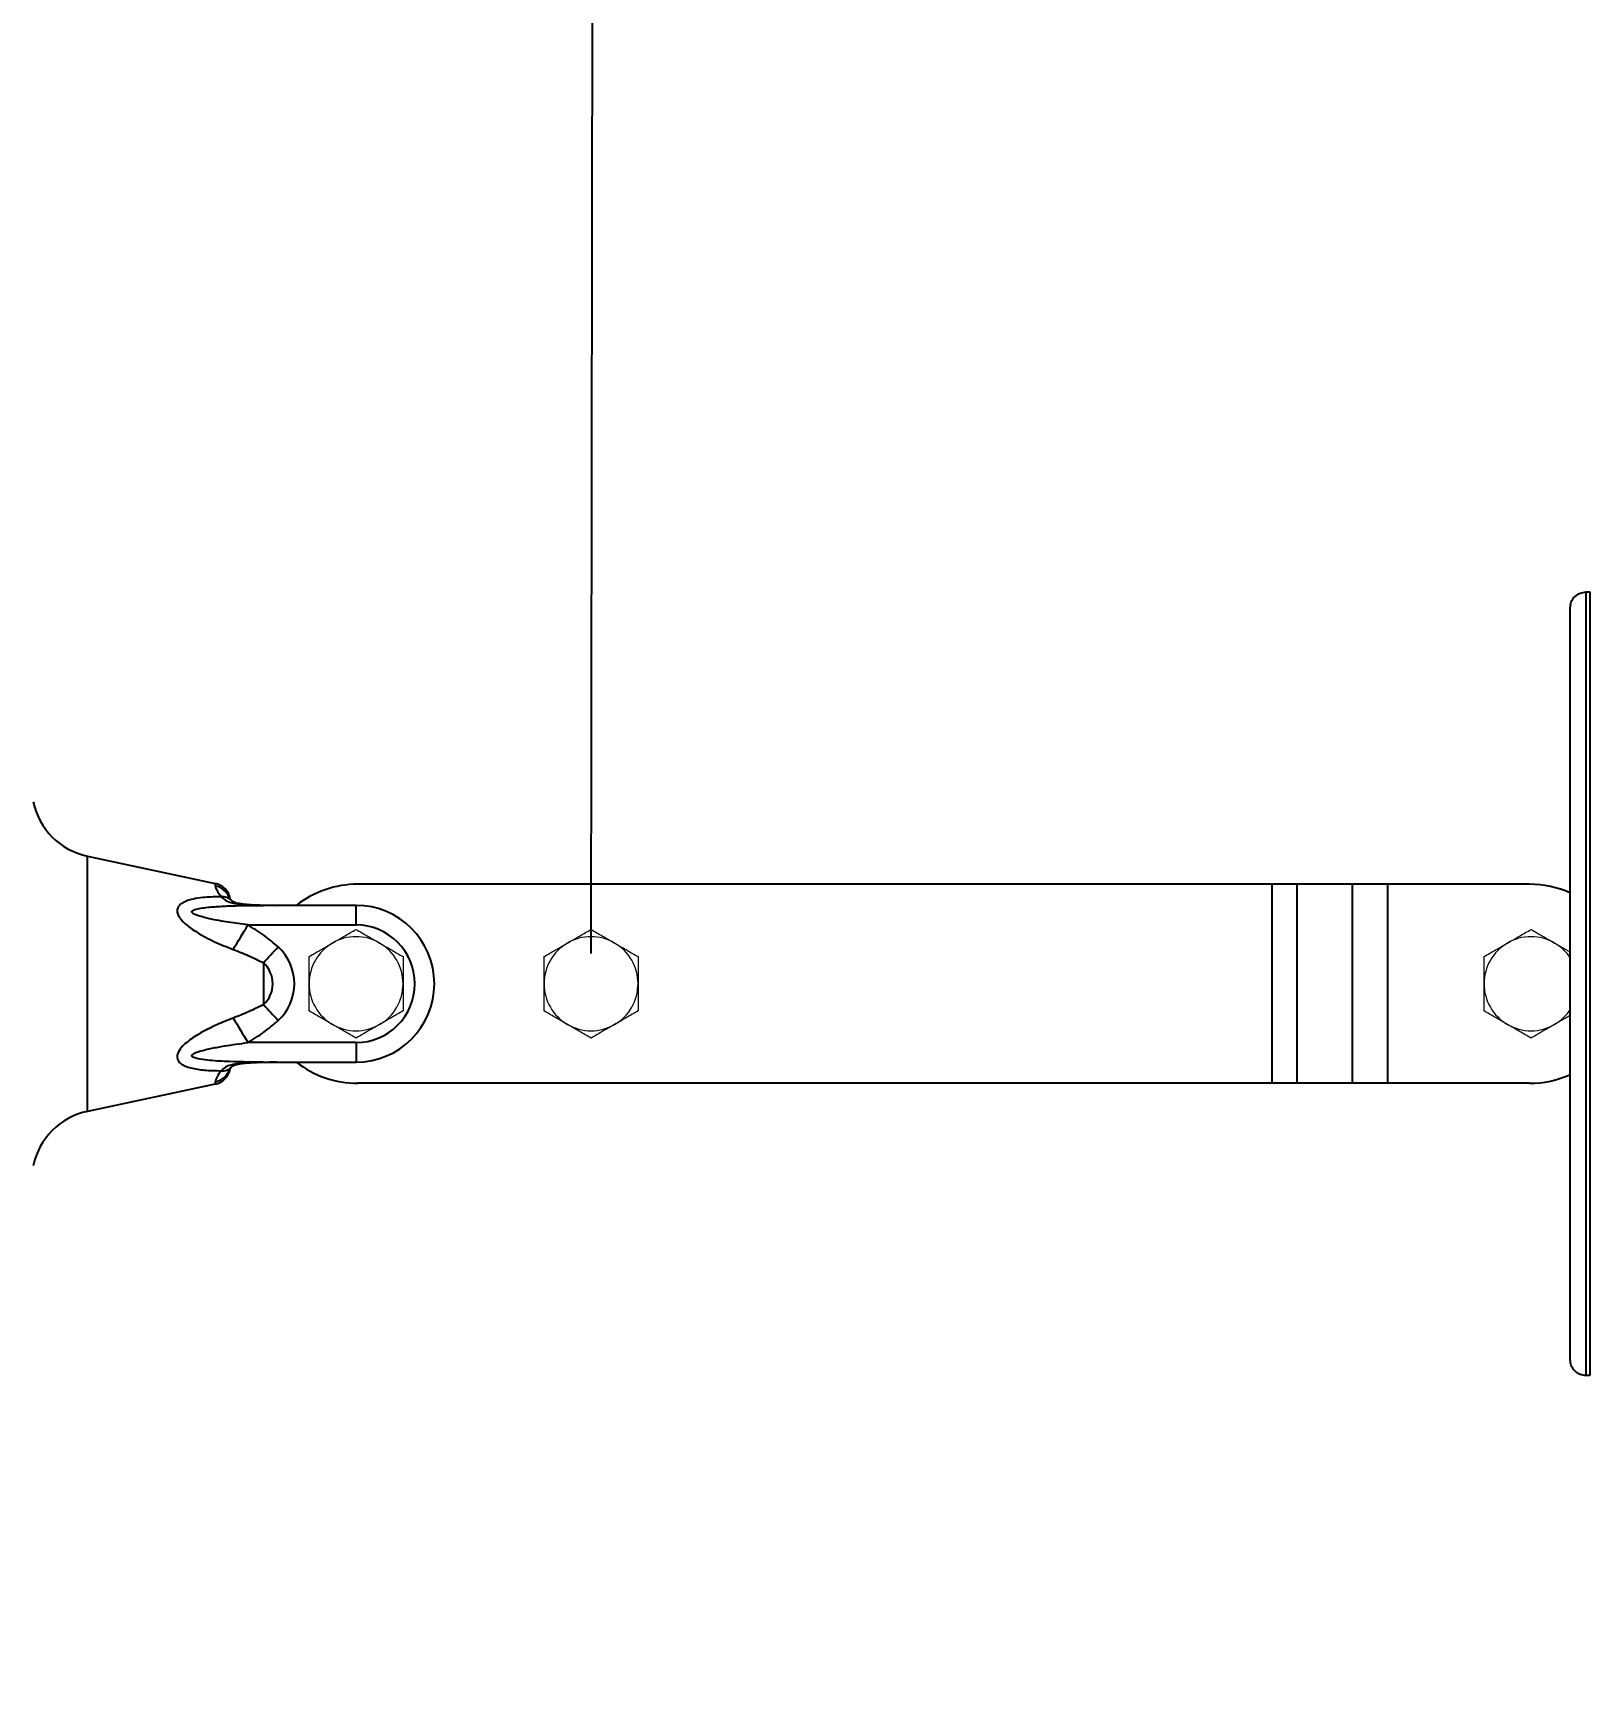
# Model space of a CAD drawing. Header units: millimetres. Extents: x -37020 to 35906, y -101 to 52234.
# Drawn here: x -25.9531 to -25.5557, y 232.8146 to 233.2384 of the extents above; entities that cross this region are included whole.
import ezdxf

# ---------------------------------------------------------------- set-up
doc = ezdxf.new("R2010")
doc.units = ezdxf.units.MM
doc.header["$PDMODE"] = 35
doc.header["$PDSIZE"] = 1
for name, color, linetype in [('GE-Cotas', 1, 'Continuous'), ('M0_EQUIPOS', 2, 'Continuous'), ('M2_PLBULONES', 2, 'Continuous')]:
    doc.layers.add(name, color=color, linetype=linetype)
doc.styles.add('Romans', font='romans.shx', dxfattribs={"width": 0.8})
doc.dimstyles.new('COTAS GENERAL', dxfattribs={"dimscale": 0.1, "dimtxt": 2.5, "dimasz": 2.5, "dimexe": 1, "dimexo": 1, "dimgap": 1.25, "dimtad": 1, "dimzin": 1, "dimdsep": 46, "dimtxsty": 'Romans', "dimcen": 1, "dimclrd": 2, "dimclre": 1, "dimclrt": 3, "dimaunit": 1, "dimadec": 3, "dimazin": 0, "dimtfac": 1, "dimtix": 1, "dimtmove": 0, "dimatfit": 0, "dimfxl": 1, "dimtolj": 1, "dimarcsym": 0})

# ---------------------------------------------------------------- blocks, each defined once
blk = doc.blocks.new('*D346')
at = {"layer": 'Defpoints', "color": 0, "transparency": 16777216}
for p in [(-29.64177583647636, 233.1381256100355), (-30.76004872238843, 232.9880688313638), (-22.88054059623114, 227.7880688561452)]:
    blk.add_point(p, dxfattribs=at)
at = {"layer": 'GE-Cotas', "color": 1, "lineweight": -2, "transparency": 16777216}
for p, q in [((-30.04177583647636, 232.9880688313638), (-29.84177583647636, 233.1381256100355)), ((-29.84177583647636, 233.1381256100355), (-28.87421631266684, 233.1381256100355)), ((-30.71004872238843, 232.9880688313638), (-30.04177583647636, 232.9880688313638))]:
    blk.add_line(p, q, dxfattribs=at)
at = {"layer": 'GE-Cotas', "color": 3, "linetype": 'Continuous', "transparency": 16777216, "insert": (-29.2267460745716, 233.2631256100355), "char_height": 0.125, "attachment_point": 5, "style": 'Romans'}
blk.add_mtext('\\A1;{\\Fsimplex|c0;+ ~}5200', dxfattribs=at)
blk = doc.blocks.new('*D352')
at = {"layer": 'Defpoints', "color": 0, "transparency": 16777216}
for p in [(-29.57509094598397, 234.2130707529157), (-30.63676347839259, 233.9555687252284), (-22.88054064063904, 228.1558187954768)]:
    blk.add_point(p, dxfattribs=at)
at = {"layer": 'GE-Cotas', "color": 1, "lineweight": -2, "transparency": 16777216}
for p, q in [((-29.97509094598396, 233.9555687252284), (-29.77509094598397, 234.2130707529157)), ((-29.77509094598397, 234.2130707529157), (-28.80753142217444, 234.2130707529157)), ((-30.58676347839259, 233.9555687252284), (-29.97509094598396, 233.9555687252284))]:
    blk.add_line(p, q, dxfattribs=at)
at = {"layer": 'GE-Cotas', "color": 3, "linetype": 'Continuous', "transparency": 16777216, "insert": (-29.1600611840792, 234.3380707529157), "char_height": 0.125, "attachment_point": 5, "style": 'Romans'}
blk.add_mtext('\\A1;{\\Fsimplex|c0;+ ~}5800', dxfattribs=at)

msp = doc.modelspace()

# ---------------------------------------------------------------- linework, layer by layer
at = {"color": 4}
msp.add_line((-25.81065853132798, 233.0035687252284), (-25.81005570179178, 233.4467214203719), dxfattribs=at)
at = {"layer": 'M0_EQUIPOS', "color": 1}
for p, q in [((-25.55658795120095, 233.095819057716), (-25.55565907241677, 233.095819057716)), ((-25.55565907241677, 233.095819057716), (-25.55565907241677, 232.8958192484508)), ((-25.9392264056382, 233.0283857004772), (-25.90661789657448, 233.0214448588024)), ((-25.9392264056382, 232.9632526056896), (-25.9392264056382, 233.0283857004772)), ((-25.90661789657448, 233.0214448588024), (-25.90661789657448, 233.0208345072399)), ((-25.63683726074074, 233.0212188379894), (-25.87025906326149, 233.0212188379894)), ((-25.63683726074074, 233.0212188379894), (-25.63683726074074, 232.9704185145031)), ((-25.63049818755959, 233.0212188379894), (-25.63683726074074, 233.0212188379894)), ((-25.63049818755959, 233.0212188379894), (-25.63049818755959, 232.9704185145031)), ((-25.61635662795876, 233.0212188379894), (-25.63049818755959, 233.0212188379894)), ((-25.60733343841408, 233.0212188379894), (-25.61635662795876, 233.0212188379894)), ((-25.61635662795876, 233.0212188379894), (-25.61635662795876, 232.9704185145031)), ((-25.60733343841408, 233.0212188379894), (-25.60733343841408, 232.9704185145031)), ((-25.57105900527809, 233.0212188379894), (-25.60733343841408, 233.0212188379894)), ((-25.8974087405381, 233.0160308497082), (-25.8974111247239, 233.0159831659923)), ((-25.8974111247239, 233.0159831659923), (-25.89523007156227, 233.015906872047)), ((-25.89740921737526, 233.0160289423595), (-25.89522911788796, 233.015927852882)), ((-25.89740826370095, 233.0160422938), (-25.89522911788796, 233.0159297602306)), ((-25.89522911788796, 233.015924991859), (-25.89523007156227, 233.015906872047)), ((-25.89523007156227, 233.015906872047), (-25.8908455538926, 233.0158191340099)), ((-25.8952286410508, 233.0159335749279), (-25.8943741488633, 233.0158897059093)), ((-25.89496018173073, 233.0159202234875), (-25.89130045654152, 233.0158191340099)), ((-25.87065912963723, 233.0158191340099), (-25.89439369918679, 233.0158191340099)), ((-25.87065912963723, 233.010819019569), (-25.87065912963723, 233.0158191340099)), ((-25.89826800109719, 233.010819019569), (-25.87065912963723, 233.010819019569)), ((-25.89427878143166, 233.001149715675), (-25.89427878143166, 232.9904885904919)), ((-25.87065912963723, 232.9808183329235), (-25.89826800109719, 232.9808183329235)), ((-25.87065912963723, 232.9808183329235), (-25.87065912963723, 232.9758191721569)), ((-25.89523007156227, 232.9757314341198), (-25.8974111247239, 232.9756541865002)), ((-25.8974111247239, 232.9756541865002), (-25.8974087405381, 232.9756065027843)), ((-25.8908455538926, 232.9758191721569), (-25.89523007156227, 232.9757314341198)), ((-25.89523007156227, 232.9757314341198), (-25.89522911788796, 232.9757123606335)), ((-25.89439369918679, 232.9758191721569), (-25.87065912963723, 232.9758191721569)), ((-25.90661789657448, 232.9701924936901), (-25.9392264056382, 232.9632526056896)), ((-25.90661789657448, 232.9708028452526), (-25.90661789657448, 232.9701924936901)), ((-25.63683726074074, 232.9704185145031), (-25.87025906326149, 232.9704185145031)), ((-25.63049818755959, 232.9704185145031), (-25.63683726074074, 232.9704185145031)), ((-25.61635662795876, 232.9704185145031), (-25.63049818755959, 232.9704185145031)), ((-25.60733343841408, 232.9704185145031), (-25.61635662795876, 232.9704185145031)), ((-25.57105900527809, 232.9704185145031), (-25.60733343841408, 232.9704185145031)), ((-25.55565907241677, 232.8958192484508), (-25.55658795120095, 232.8958192484508))]:
    msp.add_line(p, q, dxfattribs=at)
at = {"layer": 'M0_EQUIPOS', "color": 1, "flags": 128}
for points in [[(-25.90201498748635, 233.0045686380993), (-25.90156914474343, 233.0053125040661), (-25.9011142420945, 233.0060706751476), (-25.90065171005104, 233.0068421976696), (-25.90018297912453, 233.007624210609), (-25.89970852615212, 233.0084157602917), (-25.8992307353196, 233.0092130320202), (-25.89875008346413, 233.0100150721203), (-25.89826800109719, 233.010819019569)], [(-25.89427878143166, 233.001149715675), (-25.89382292510842, 233.0016456263195), (-25.89336230041359, 233.0021472590099), (-25.89289690734719, 233.0026536600719), (-25.89242817642067, 233.0031648295055), (-25.89195658447121, 233.0036779062877), (-25.89148308517311, 233.0041938440929), (-25.89100767852639, 233.0047116892467), (-25.8905317950425, 233.0052295344005)], [(-25.89427878143166, 232.9904885904919), (-25.89382292510842, 232.989991726173), (-25.89336230041359, 232.9894900934826), (-25.89289690734719, 232.9889836924206), (-25.89242817642067, 232.9884734766613), (-25.89195658447121, 232.9879594462047), (-25.89148308517311, 232.9874435083996), (-25.89100767852639, 232.9869256632458), (-25.8905317950425, 232.9864078180919)], [(-25.90201498748635, 232.9870687143932), (-25.90156914474343, 232.9863258021007), (-25.9011142420945, 232.9855666773449), (-25.90065171005104, 232.9847951548229), (-25.90018297912453, 232.9840131418835), (-25.89970852615212, 232.9832225458752), (-25.8992307353196, 232.9824243204723), (-25.89875008346413, 232.9816232340465), (-25.89826800109719, 232.9808183329235)]]:
    msp.add_lwpolyline(points, dxfattribs=at)
at = {"layer": 'M0_EQUIPOS', "color": 1}
for centre, radius, start, end in [((-25.93547906019304, 233.0459910788045), 0.018, 191.986776166706, 257.9844147612074), ((-25.907658979057, 233.0165546340506), 0.005000000000000109, 11.56720430652474, 77.98441476097994), ((-25.90760535469368, 233.0159630004875), 0.004970578595598889, 22.85250795799053, 78.54135458485916), ((-25.87025897905684, 232.9958187906871), 0.02540000000000027, 90, 128.0566566273979), ((-25.57105897905691, 232.9958187906871), 0.02539999999999923, 65.7291430060933, 90), ((-25.90470486717182, 233.0148489241496), 0.00318258640855365, 43.5040969390291, 96.99578504335275), ((-25.89440313226142, 233.0197594865092), 0.003940363790552063, 257.8856355141508, 270.1371639560313), ((-25.87065897905696, 232.9958187906871), 0.02, 270, 90), ((-25.87065897905696, 232.9958187906871), 0.01500000000000091, 270, 90), ((-25.89917417321745, 232.9958187906871), 0.01277737634227228, 312.5624907947724, 47.43750920561127), ((-25.89917417321745, 232.9958187906871), 0.007237410100726389, 312.5624907947363, 47.43750920526368), ((-25.907658979057, 232.9750829473235), 0.004999999999999729, 282.01558523902, 347.6618628332651), ((-25.90760397564801, 232.9756718940614), 0.004967895755915045, 281.4486892193856, 337.7249801406862), ((-25.90470206413985, 232.976783496199), 0.003177087735544904, 262.9411131465794, 316.4769908164239), ((-25.89438731657489, 232.9717280549075), 0.004091122227982811, 90.08938790653504, 101.887812625776), ((-25.87025897905684, 232.9958187906871), 0.02540000000000063, 231.9433433723968, 270), ((-25.57105897905691, 232.9958187906871), 0.02540000000000079, 270, 294.349835997031), ((-25.93547906019304, 232.9456465025696), 0.018, 102.0155852387926, 168.0132238329259)]:
    msp.add_arc(centre, radius, start, end, dxfattribs=at)
for points, knots in [([(-25.56065775634621, 233.0918441431652), (-25.5605983401576, 233.0923166460427), (-25.56047179003073, 233.0933230266362), (-25.55972776038876, 233.0944355489128), (-25.55889147843251, 233.0951365916601), (-25.55793016843787, 233.0956714668466), (-25.55711890231301, 233.0957606740699), (-25.55658795120095, 233.095819057716)], [0, 0, 0, 0, 0.225805714954864, 0.4809420223643144, 0.6145267353256366, 0.747718470830004, 1, 1, 1, 1]), ([(-25.55658795120095, 232.9958186762462), (-25.55658795120095, 232.999091218142), (-25.55658795120095, 233.0056362954533), (-25.55658795120095, 233.0153593437753), (-25.55658795120095, 233.0248940348085), (-25.55658795120095, 233.0341486008683), (-25.55658795120095, 233.0430344054794), (-25.55658795120095, 233.0514652678526), (-25.55658795120095, 233.0593600425123), (-25.55658795120095, 233.0666435201172), (-25.55658795120095, 233.073243911798), (-25.55658795120095, 233.079099438778), (-25.55658795120095, 233.0841525679018), (-25.55658795120095, 233.0883545164827), (-25.55658795120095, 233.091670320917), (-25.55658795120095, 233.0940433907392), (-25.55658795120095, 233.0955405666805), (-25.55658795120095, 233.0957262274089), (-25.55658795120095, 233.095819057716)], [0, 0, 0, 0, 0.06250087779258837, 0.1250016318134964, 0.1875024197626043, 0.2499982750647156, 0.3125022268610065, 0.3750009527235785, 0.4374998998983051, 0.5000017825954179, 0.562499656989264, 0.6250000000378766, 0.6874991703242069, 0.7500000232262184, 0.8125005995666162, 0.875000040282436, 0.9375000586447647, 1, 1, 1, 1]), ([(-25.56065775634621, 232.8997932093273), (-25.56065793507829, 232.8998527468425), (-25.56065827516633, 232.8999660337706), (-25.56065845332292, 232.9007254018486), (-25.560658672382, 232.9017403826308), (-25.56065900761538, 232.9029268773108), (-25.5606589331073, 232.9042322608357), (-25.560658952098, 232.905626677416), (-25.56065894749369, 232.907162791261), (-25.5606589486899, 232.9088154649123), (-25.56065894823515, 232.9116981487186), (-25.56065894851391, 232.9162987064201), (-25.56065894841887, 232.9232465835148), (-25.56065894844456, 232.9312240266859), (-25.56065894843774, 232.9401094055479), (-25.56065894843956, 232.9497784795076), (-25.56065894843888, 232.9600928132586), (-25.56065894843911, 232.9709101353189), (-25.56065894843911, 232.9820777368668), (-25.56065894843911, 232.9934378300429), (-25.56065894843911, 233.0048311091898), (-25.56065894843911, 233.0160988635696), (-25.56065894843888, 233.0270809672754), (-25.56065894843956, 233.0376232835554), (-25.56065894843729, 233.0475789330308), (-25.56065894844524, 233.0560396509911), (-25.56065894842228, 233.0631040503513), (-25.56065894850209, 233.0689259560761), (-25.56065894820923, 233.0740809848801), (-25.56065894906916, 233.0777865606333), (-25.56065894742957, 233.0803359859019), (-25.56065895238154, 233.0821239458419), (-25.5606589288429, 233.0840005934783), (-25.56065904254816, 233.0858676540965), (-25.560658595509, 233.0876621749478), (-25.56065880708976, 233.08926582302), (-25.56065841176333, 233.0906243787524), (-25.56065828850907, 233.0916244529249), (-25.56065793936042, 233.0917685902823), (-25.56065775634621, 233.0918441431652)], [0, 0, 0, 0, 0.024016169893586, 0.04569754224442353, 0.06503990657072162, 0.08204124442767854, 0.09669900892421861, 0.1117301710921279, 0.1251560131054324, 0.1387694227525408, 0.1525738319657783, 0.190146970738384, 0.2278977146547695, 0.2656295637362521, 0.3033770098740174, 0.3411307193542774, 0.3788653147215955, 0.4166056807861581, 0.4543620161046272, 0.4921023808815155, 0.5298364337302016, 0.5675908064527975, 0.6053398568669671, 0.6430702015757309, 0.6808186668623658, 0.7185722300183323, 0.7468825406367823, 0.7751901795088022, 0.8034528112890185, 0.8302911013547983, 0.8429574861405589, 0.8551244846079827, 0.869289868744424, 0.8874400634911179, 0.9048389219609649, 0.9247973337159981, 0.947313731100335, 0.9723832906158465, 1, 1, 1, 1]), ([(-25.90661789657448, 233.0208345072399), (-25.90652640720051, 233.0204631479351), (-25.90635919502321, 233.0197844265147), (-25.90548732489921, 233.018561585666), (-25.90509249450539, 233.0180078165661)], [0, 0, 0, 0, 0.5471454028113418, 1, 1, 1, 1]), ([(-25.90509249450539, 233.0180078165661), (-25.90647049079003, 233.0179892454794), (-25.90869984104139, 233.0179592008001), (-25.91163385481965, 233.0176124371239), (-25.91355562133113, 233.0171380374238), (-25.91493830950409, 233.0165256328489), (-25.91581197237334, 233.0158727533287), (-25.91624369613074, 233.0151642310523), (-25.91636874795332, 233.0143974695648), (-25.91625362042392, 233.0137354975288), (-25.91571340817901, 233.0125975569761), (-25.91490854466561, 233.0116930151567), (-25.91336233537842, 233.0103182159619), (-25.91086100445178, 233.0085985437415), (-25.90680206213775, 233.0064692786123), (-25.90361219302164, 233.0052027860434), (-25.90201498748635, 233.0045686380993)], [0, 0, 0, 0, 0.1341305038461738, 0.2169990411606202, 0.299611868417381, 0.3437762919565076, 0.387732184925462, 0.4299226800420662, 0.4467750669409077, 0.4835475749325143, 0.5051437630447285, 0.577856933759493, 0.5945458203243625, 0.6949901484386022, 0.8472779272265726, 1, 1, 1, 1]), ([(-25.89826800109719, 233.010819019569), (-25.89991949000224, 233.0110446097679), (-25.90322625871064, 233.0114963079948), (-25.90733488830661, 233.0122202920754), (-25.91016984405743, 233.0129010776518), (-25.91153647742973, 233.0133643733352), (-25.91215864659303, 233.0136717318296), (-25.91244062192819, 233.0138886485456), (-25.91256538281728, 233.0140479143045), (-25.91259241434587, 233.0141988577288), (-25.91255091672175, 233.0143324934174), (-25.91239972909371, 233.0144978143201), (-25.91182729648968, 233.0148069863494), (-25.91006034753806, 233.0151968117459), (-25.90718087271645, 233.0154890162646), (-25.90172986596414, 233.0157786119503), (-25.8974489461768, 233.015802258044), (-25.89439369918679, 233.0158191340099)], [0, 0, 0, 0, 0.1468553284378611, 0.2940477548720133, 0.3675337530109754, 0.4043248583490758, 0.4227530081244226, 0.430626484489207, 0.438571570335531, 0.4433568998860558, 0.4481297461191397, 0.4549206506041987, 0.4676855802768643, 0.5125118000850688, 0.6200799269064465, 0.7288550784878456, 1, 1, 1, 1]), ([(-25.90509249450539, 233.0180078165661), (-25.90473422292344, 233.0176733403655), (-25.9040166552381, 233.0170034314885), (-25.90212649716337, 233.0163738341598), (-25.89983978070924, 233.0160782503244), (-25.89820823109445, 233.0160143735109), (-25.8974111247239, 233.0159831659923)], [0, 0, 0, 0, 0.2300139250238369, 0.4606856032861156, 0.7365137182954808, 1, 1, 1, 1]), ([(-25.90307356597756, 233.0178695337902), (-25.90307673923572, 233.0178751550802), (-25.90309286558769, 233.0179037222169), (-25.90298117337053, 233.0177346481171), (-25.90275808266934, 233.017450506906), (-25.90250713096221, 233.017169727488), (-25.90239359618996, 233.0170426981579)], [0, 0, 0, 0, 0.07202628182257637, 0.3660342319811185, 0.7131832258939701, 1, 1, 1, 1]), ([(-25.90239836456154, 233.0170474665294), (-25.90237316225735, 233.0170198630699), (-25.90232623431526, 233.0169684640575), (-25.90206702088036, 233.0167982684068), (-25.90159169193426, 233.0165992241796), (-25.90083910005793, 233.0163895906819), (-25.89982617355187, 233.0162195309747), (-25.89864646142242, 233.0160995091592), (-25.89781703333139, 233.0160554329477), (-25.89740826370095, 233.0160337107311)], [0, 0, 0, 0, 0.1570390621046928, 0.2924145323686604, 0.4099815635431995, 0.5400332624221819, 0.6856069333073904, 0.8450566852777878, 1, 1, 1, 1]), ([(-25.8905317950425, 233.0052295344005), (-25.89174482352561, 233.0062509506392), (-25.89418504428928, 233.008305709574), (-25.896901759276, 233.0099780140463), (-25.89826800109719, 233.010819019569)], [0, 0, 0, 0, 0.4970978451099546, 1, 1, 1, 1]), ([(-25.90201498748635, 233.0045686380993), (-25.90070099439114, 233.0040600381324), (-25.89806871685933, 233.0030411771731), (-25.89554346552719, 233.0017808877146), (-25.89427878143166, 233.001149715675)], [0, 0, 0, 0, 0.4991848615714915, 1, 1, 1, 1]), ([(-25.55658795120095, 232.8958192484508), (-25.55658795120095, 232.8959117101879), (-25.55658795120095, 232.8960966342167), (-25.55658795120095, 232.8975936361046), (-25.55658795120095, 232.8999685501958), (-25.55658795120095, 232.9032824900653), (-25.55658795120095, 232.9074848745518), (-25.55658795120095, 232.9125379456593), (-25.55658795120095, 232.9183933503275), (-25.55658795120095, 232.9249948082729), (-25.55658795120095, 232.9322773137621), (-25.55658795120095, 232.9401722547757), (-25.55658795120095, 232.9486035586965), (-25.55658795120095, 232.9574891634827), (-25.55658795120095, 232.9667437740918), (-25.55658795120095, 232.9762782739756), (-25.55658795120095, 232.9860010671041), (-25.55658795120095, 232.9925461377052), (-25.55658795120095, 232.9958186762462)], [0, 0, 0, 0, 0.06249975254081955, 0.1249998798660662, 0.1875009054355164, 0.2499995446570863, 0.3125005065234706, 0.3749997857712402, 0.4375002377833367, 0.5000022999977696, 0.5624997913472156, 0.6249988474829926, 0.6875028919515609, 0.7500014621129721, 0.8125031450317651, 0.874998150257887, 0.9374990132429953, 1, 1, 1, 1]), ([(-25.89427878143166, 232.9904885904919), (-25.89553807053536, 232.9898593580892), (-25.89806286388599, 232.988597787747), (-25.90069545278717, 232.9875792412774), (-25.90201498748635, 232.9870687143932)], [0, 0, 0, 0, 0.4987691779008301, 1, 1, 1, 1]), ([(-25.90201498748635, 232.9870687143932), (-25.9027421228072, 232.9867844864675), (-25.90479657247143, 232.9859814282888), (-25.90812040834154, 232.9844993399581), (-25.91122577491497, 232.9827819429252), (-25.91350384527592, 232.9812026519548), (-25.91501615173248, 232.9798763812676), (-25.91604830291518, 232.9785322627467), (-25.91636144416517, 232.9774472101858), (-25.91629836894796, 232.9765870799226), (-25.91596011765906, 232.9759865269868), (-25.91527269649256, 232.9753301660357), (-25.91430700332577, 232.9747841051294), (-25.91228649065894, 232.9741368656039), (-25.90921637518178, 232.9736859082452), (-25.90653071050925, 232.9736498170225), (-25.90509249450539, 232.9736304896007)], [0, 0, 0, 0, 0.06945568860212889, 0.196240248584682, 0.3227174568122662, 0.3834760274988034, 0.4439906574788621, 0.5061167113741679, 0.5435335936995969, 0.5662851583624657, 0.6104419191288467, 0.628787679070458, 0.683443622858395, 0.7384234818278114, 0.8599216281419321, 1, 1, 1, 1]), ([(-25.89826800109719, 232.9808183329235), (-25.89691531712239, 232.9816508119634), (-25.89419852005968, 232.9833228038347), (-25.89175745975987, 232.9853766000133), (-25.8905317950425, 232.9864078180919)], [0, 0, 0, 0, 0.4978965831602079, 1, 1, 1, 1]), ([(-25.89439369918679, 232.9758191721569), (-25.89770745252255, 232.9758370657883), (-25.9026787937889, 232.9758639100762), (-25.90839995795178, 232.9762401927455), (-25.91100815791375, 232.9766102151902), (-25.91206929607002, 232.9769591834681), (-25.91241708776143, 232.9771438770101), (-25.91256830151425, 232.9773379626788), (-25.9125938853435, 232.9774717540995), (-25.912546442629, 232.9776189193772), (-25.91238466041769, 232.9778066674962), (-25.91176975759387, 232.9782051110426), (-25.91008783501453, 232.9787676055034), (-25.90746219928538, 232.9793766321977), (-25.9033446198093, 232.9801235142049), (-25.90026765926469, 232.9805446468336), (-25.89826800109719, 232.9808183329235)], [0, 0, 0, 0, 0.2938368419898828, 0.4408183319987771, 0.5144512518525526, 0.5307441786022373, 0.5472101071444405, 0.5526562793455233, 0.5581726440526158, 0.5630067969538824, 0.569976616284665, 0.5833272013913123, 0.6313803039231309, 0.7263352554465139, 0.8221504846472116, 1, 1, 1, 1]), ([(-25.90509249450539, 232.9736304896007), (-25.9054873243767, 232.9730763384423), (-25.90635913060165, 232.9718527419911), (-25.90652638794128, 232.9711741251949), (-25.90661789657448, 232.9708028452526)], [0, 0, 0, 0, 0.4528871899710781, 1, 1, 1, 1]), ([(-25.8974111247239, 232.9756541865002), (-25.89840397070744, 232.9756151655706), (-25.90017623942705, 232.9755455116926), (-25.90262757546699, 232.9751500843945), (-25.90424366550788, 232.9744805234818), (-25.90485902530687, 232.9738642902007), (-25.90509249450539, 232.9736304896007)], [0, 0, 0, 0, 0.3268466847138038, 0.5834340522207072, 0.8419537348446484, 1, 1, 1, 1]), ([(-25.9023988413987, 232.9745917933117), (-25.90253981339398, 232.9744319358638), (-25.90281273179945, 232.9741224556747), (-25.90304503703074, 232.9738101560015), (-25.90306758584799, 232.9737746561648), (-25.90307738067482, 232.9737592356335)], [0, 0, 0, 0, 0.376677888790192, 0.7292393676653163, 1, 1, 1, 1]), ([(-25.89741017104958, 232.9756045954357), (-25.89747803337374, 232.9756018311484), (-25.89800909623315, 232.9755801989643), (-25.89894173749664, 232.9755111767738), (-25.90013852787816, 232.9753755534853), (-25.90109989398885, 232.9751878255474), (-25.90181323171802, 232.9749573773627), (-25.90217094741748, 232.9747769206251), (-25.90235885419244, 232.9746390041348), (-25.90238526905815, 232.9746022861764), (-25.90239693405007, 232.9745860712658)], [0, 0, 0, 0, 0.02584954878662853, 0.20228802177919, 0.354334785652798, 0.5000937062935229, 0.6360976649165053, 0.7612814722886548, 0.8945802068405664, 1, 1, 1, 1]), ([(-25.89522911788796, 232.9757114069591), (-25.89573799118667, 232.9756889330599), (-25.89646460644595, 232.975656842797), (-25.89719068313226, 232.9756144408414), (-25.89740826370095, 232.9756017344127)], [0, 0, 0, 0, 0.7003339003814748, 1, 1, 1, 1]), ([(-25.89085270644997, 232.9758144037853), (-25.89122626832815, 232.9758152732229), (-25.89268580421523, 232.9758186701849), (-25.89414353402477, 232.9757385762628), (-25.89522816421364, 232.9756789820324)], [0, 0, 0, 0, 0.2559456615659156, 1, 1, 1, 1]), ([(-25.55658795120095, 232.8958192484508), (-25.55711876720257, 232.8958778608787), (-25.55792967525414, 232.8959674009257), (-25.55889205379159, 232.8965005386317), (-25.55972721164058, 232.897203142898), (-25.56047171048041, 232.8983148561413), (-25.5605983289233, 232.899320988568), (-25.56065775634621, 232.8997932093273)], [0, 0, 0, 0, 0.2523126319913131, 0.3854487131271789, 0.5191478751169295, 0.7743156373023476, 0.9999999999999999, 0.9999999999999999, 0.9999999999999999, 0.9999999999999999])]:
    msp.add_open_spline(points, degree=3, knots=knots, dxfattribs=at)
at = {"layer": 'M2_PLBULONES', "color": 1, "linetype": 'Continuous', "lineweight": 15}
for centre, radius, start, end in [((-25.87065897905696, 232.9958187906871), 0.01199999999999924, 59.99999999736504, 120.0000000026203), ((-25.81065897905702, 232.9958187906871), 0.01199999999999902, 59.99999999736504, 120.0000000026203), ((-25.57065897905701, 232.9958187906871), 0.01199999999999947, 59.99999999735034, 120.0000000026203), ((-25.87065897905696, 232.9958187906871), 0.01199999999999955, 120.0000000026203, 180), ((-25.87065897905696, 232.9958187906871), 0.01199999999999955, 0, 59.99999999735034), ((-25.81065897905702, 232.9958187906871), 0.01199999999999955, 120.0000000026203, 180), ((-25.81065897905702, 232.9958187906871), 0.012, 0, 59.99999999735034), ((-25.57065897905701, 232.9958187906871), 0.01199999999999909, 120.0000000026203, 180), ((-25.57065897905701, 232.9958187906871), 0.01199999999999964, 32.35278284804516, 59.99999999735034), ((-25.87065897905696, 232.9958187906871), 0.01199999999999964, 180, 239.9999999969208), ((-25.87065897905696, 232.9958187906871), 0.01199999999999955, 300.0000000031526, 0), ((-25.81065897905702, 232.9958187906871), 0.01199999999999955, 180, 239.9999999969208), ((-25.81065897905702, 232.9958187906871), 0.012, 300.0000000031526, 0), ((-25.57065897905701, 232.9958187906871), 0.01199999999999941, 180, 239.9999999969208), ((-25.57065897905701, 232.9958187906871), 0.01200000000000026, 300.0000000031526, 327.7206328026719), ((-25.87065897905696, 232.9958187906871), 0.01199999999999964, 239.9999999969208, 300.0000000031526), ((-25.81065897905702, 232.9958187906871), 0.01199999999999941, 239.9999999969208, 300.0000000031526), ((-25.57065897905701, 232.9958187906871), 0.01199999999999941, 239.9999999969208, 300.0000000031526)]:
    msp.add_arc(centre, radius, start, end, dxfattribs=at)
for points, knots in [([(-25.8766591715989, 233.0062108652721), (-25.87651692855135, 233.0062932111971), (-25.87544053334928, 233.0069163471621), (-25.87340838428801, 233.0080863759827), (-25.87158112783319, 233.009142609234), (-25.87065912963723, 233.0096755640636)], [0, 0, 0, 0, 0.07014574055871005, 0.5308135606877591, 0.9999999999999999, 0.9999999999999999, 0.9999999999999999, 0.9999999999999999]), ([(-25.87065912963723, 233.0096755640636), (-25.86968466039294, 233.0091128498177), (-25.86771793082058, 233.0079771477374), (-25.86568483254288, 233.0068031660496), (-25.86465908767556, 233.0062108652721)], [0, 0, 0, 0, 0.4954769877590566, 1, 1, 1, 1]), ([(-25.8166587519822, 233.0062108652721), (-25.81651667081334, 233.0062932162746), (-25.81544071925733, 233.0069168435289), (-25.8134083435909, 233.0080862073028), (-25.81158115223294, 233.0091425526552), (-25.81065918685768, 233.0096755640636)], [0, 0, 0, 0, 0.0700911636563312, 0.5307860090847194, 1, 1, 1, 1]), ([(-25.81065918685768, 233.0096755640636), (-25.80968471762431, 233.0091128498241), (-25.80771798811744, 233.0079771477815), (-25.80568488977425, 233.0068031660558), (-25.80465914489601, 233.0062108652721)], [0, 0, 0, 0, 0.4954769986516463, 1, 1, 1, 1]), ([(-25.57665898086403, 233.0062108652721), (-25.57651673711117, 233.0062932100639), (-25.57544045521987, 233.006916268768), (-25.57340852746525, 233.0080866470619), (-25.57158112464796, 233.0091426564752), (-25.57065893890236, 233.0096755640636)], [0, 0, 0, 0, 0.07014583333008034, 0.5307557534384644, 1, 1, 1, 1]), ([(-25.57065893890236, 233.0096755640636), (-25.56968455909301, 233.0091128330391), (-25.56771789511136, 233.0079770307302), (-25.56568473291687, 233.0068031494009), (-25.56465889694069, 233.0062108652721)], [0, 0, 0, 0, 0.4954480371184462, 0.9999999999999999, 0.9999999999999999, 0.9999999999999999, 0.9999999999999999]), ([(-25.88265921356057, 233.0027471201549), (-25.88168471083096, 233.0033094570961), (-25.87971778123298, 233.0044444741054), (-25.87768488324101, 233.0056185020087), (-25.8766591715989, 233.0062108652721)], [0, 0, 0, 0, 0.4954436247884358, 1, 1, 1, 1]), ([(-25.88265921356057, 232.9958186762462), (-25.88265921356057, 232.9963633364202), (-25.88265921356057, 232.9987077229848), (-25.88265921356057, 233.0009928702666), (-25.88265921356057, 233.0027471201549)], [0, 0, 0, 0, 0.2323252412281015, 1, 1, 1, 1]), ([(-25.86465908767556, 233.0062108652721), (-25.86451683145602, 233.0061288600416), (-25.8634394137002, 233.0055077702098), (-25.86140951352078, 233.0043341595147), (-25.85958143906665, 233.0032793476371), (-25.85865904571389, 233.0027471201549)], [0, 0, 0, 0, 0.07008263324141166, 0.5307906656778064, 0.9999999999999999, 0.9999999999999999, 0.9999999999999999, 0.9999999999999999]), ([(-25.85865904571389, 233.0027471201549), (-25.85865904571389, 233.0009928702666), (-25.85865904571389, 232.9987077229848), (-25.85865904571389, 232.9963633364202), (-25.85865904571389, 232.9958186762462)], [0, 0, 0, 0, 0.7676747587718984, 1, 1, 1, 1]), ([(-25.82265879394387, 233.0027471201549), (-25.82168447008981, 233.003309490648), (-25.81971767169167, 233.0044447080406), (-25.81768464584317, 233.0056185352885), (-25.8166587519822, 233.0062108652721)], [0, 0, 0, 0, 0.4953857268392973, 0.9999999999999999, 0.9999999999999999, 0.9999999999999999, 0.9999999999999999]), ([(-25.82265879394387, 232.9958186762462), (-25.82265879394387, 232.9963633364164), (-25.82265879394387, 232.9987077228477), (-25.82265879394387, 233.0009928702218), (-25.82265879394387, 233.0027471201549)], [0, 0, 0, 0, 0.2323252527437573, 1, 1, 1, 1]), ([(-25.80465914489601, 233.0062108652721), (-25.80451688867716, 233.0061288600421), (-25.80343947097978, 233.0055077702439), (-25.80140957062482, 233.0043341594474), (-25.79958149626528, 233.0032793476246), (-25.79865910293434, 233.0027471201549)], [0, 0, 0, 0, 0.0700826350686339, 0.5307906534443945, 0.9999999999999999, 0.9999999999999999, 0.9999999999999999, 0.9999999999999999]), ([(-25.79865910293434, 233.0027471201549), (-25.79865910293434, 233.0009928702218), (-25.79865910293434, 232.9987077228477), (-25.79865910293434, 232.9963633364164), (-25.79865910293434, 232.9958186762462)], [0, 0, 0, 0, 0.7676747472562426, 1, 1, 1, 1]), ([(-25.5826590228257, 233.0027471201549), (-25.5816845200961, 233.0033094570961), (-25.57971759049811, 233.0044444741054), (-25.57768469250615, 233.0056185020087), (-25.57665898086403, 233.0062108652721)], [0, 0, 0, 0, 0.4954436247884358, 1, 1, 1, 1]), ([(-25.5826590228257, 232.9958186762462), (-25.5826590228257, 232.9963633364137), (-25.5826590228257, 232.9987077227529), (-25.5826590228257, 233.0009928701911), (-25.5826590228257, 233.0027471201549)], [0, 0, 0, 0, 0.2323252606890847, 1, 1, 1, 1]), ([(-25.56465889694069, 233.0062108652721), (-25.5645167546522, 233.0061288790971), (-25.56343974870125, 233.0055076734077), (-25.56208768144435, 233.0047257023762), (-25.56091903049079, 233.0040519603399), (-25.56065894843911, 233.0039020197521)], [0, 0, 0, 0, 0.1057122585850777, 0.8009771952402664, 1, 1, 1, 1]), ([(-25.88265921356057, 232.9888902323376), (-25.88265921356057, 232.9893681087528), (-25.88265921356057, 232.9907310457754), (-25.88265921356057, 232.9930389928522), (-25.88265921356057, 232.9948879787328), (-25.88265921356057, 232.9958186762462)], [0, 0, 0, 0, 0.2114536936376586, 0.6030807512680947, 1, 1, 1, 1]), ([(-25.85865904571389, 232.9958186762462), (-25.85865904571389, 232.9949011178442), (-25.85865904571389, 232.9930521632966), (-25.85865904571389, 232.9907436881429), (-25.85865904571389, 232.9893681065819), (-25.85865904571389, 232.9888902323376)], [0, 0, 0, 0, 0.3913225701048491, 0.7885466952990824, 0.9999999999999999, 0.9999999999999999, 0.9999999999999999, 0.9999999999999999]), ([(-25.82265879394387, 232.9888902323376), (-25.82265879394387, 232.989368108754), (-25.82265879394387, 232.9907310457795), (-25.82265879394387, 232.993038992779), (-25.82265879394387, 232.9948879787216), (-25.82265879394387, 232.9958186762462)], [0, 0, 0, 0, 0.2114536973327243, 0.6030807618066809, 1, 1, 1, 1]), ([(-25.79865910293434, 232.9958186762462), (-25.79865910293434, 232.9949011178835), (-25.79865910293434, 232.993052163529), (-25.79865910293434, 232.9907436879778), (-25.79865910293434, 232.9893681065678), (-25.79865910293434, 232.9888902323376)], [0, 0, 0, 0, 0.3913225891081539, 0.788546685030542, 0.9999999999999999, 0.9999999999999999, 0.9999999999999999, 0.9999999999999999]), ([(-25.5826590228257, 232.9888902323376), (-25.5826590228257, 232.9893681087528), (-25.5826590228257, 232.9907310457754), (-25.5826590228257, 232.9930389928522), (-25.5826590228257, 232.9948879787328), (-25.5826590228257, 232.9958186762462)], [0, 0, 0, 0, 0.2114536936376586, 0.6030807512680947, 1, 1, 1, 1]), ([(-25.8766591715989, 232.9854264872204), (-25.87680142781843, 232.9855084924509), (-25.87787884557425, 232.9861295822827), (-25.87990874575367, 232.9873031929776), (-25.8817368202078, 232.9883580048552), (-25.88265921356057, 232.9888902323376)], [0, 0, 0, 0, 0.07008263324141166, 0.5307906656778064, 0.9999999999999999, 0.9999999999999999, 0.9999999999999999, 0.9999999999999999]), ([(-25.87065912963723, 232.9819627421032), (-25.87163345350219, 232.9825251126026), (-25.87360025196559, 232.9836603300328), (-25.87563327774884, 232.9848341572431), (-25.8766591715989, 232.9854264872204)], [0, 0, 0, 0, 0.4953857159492716, 1, 1, 1, 1]), ([(-25.86465908767556, 232.9854264872204), (-25.86480134389509, 232.9853444819898), (-25.86587876165091, 232.984723392158), (-25.86790866183033, 232.9835497814629), (-25.86973673628446, 232.9824949695853), (-25.87065912963723, 232.9819627421032)], [0, 0, 0, 0, 0.07008263324141166, 0.5307906656778064, 0.9999999999999999, 0.9999999999999999, 0.9999999999999999, 0.9999999999999999]), ([(-25.85865904571389, 232.9888902323376), (-25.85963354844349, 232.9883278953962), (-25.86160047804125, 232.9871928783871), (-25.86363337603344, 232.9860188504836), (-25.86465908767556, 232.9854264872204)], [0, 0, 0, 0, 0.4954436247884358, 1, 1, 1, 1]), ([(-25.8166587519822, 232.9854264872204), (-25.81680100749437, 232.985508493583), (-25.81787853850047, 232.9861296603622), (-25.81990866036536, 232.9873029219507), (-25.82173658823259, 232.9883579575726), (-25.82265879394387, 232.9888902323376)], [0, 0, 0, 0, 0.07008254828135703, 0.5308484539876984, 1, 1, 1, 1]), ([(-25.81065918685768, 232.9819627421032), (-25.81163352025848, 232.9825250957881), (-25.81360022276564, 232.9836602127832), (-25.81563302827495, 232.9848341405611), (-25.8166587519822, 232.9854264872204)], [0, 0, 0, 0, 0.4954147347211685, 1, 1, 1, 1]), ([(-25.80465914489601, 232.9854264872204), (-25.80480140111464, 232.9853444819903), (-25.80587881881203, 232.9847233921921), (-25.80790871916721, 232.9835497813956), (-25.80973679352675, 232.9824949695728), (-25.81065918685768, 232.9819627421032)], [0, 0, 0, 0, 0.0700826350686339, 0.5307906534443945, 0.9999999999999999, 0.9999999999999999, 0.9999999999999999, 0.9999999999999999]), ([(-25.79865910293434, 232.9888902323376), (-25.7996334267884, 232.9883278618443), (-25.80160022518654, 232.9871926444519), (-25.80363325103504, 232.9860188172038), (-25.80465914489601, 232.9854264872204)], [0, 0, 0, 0, 0.4953857268392973, 0.9999999999999999, 0.9999999999999999, 0.9999999999999999, 0.9999999999999999]), ([(-25.57665898086403, 232.9854264872204), (-25.5768012370822, 232.9855084924502), (-25.57787865473411, 232.986129582222), (-25.57990855515092, 232.987303193054), (-25.58173662949999, 232.9883580048709), (-25.5826590228257, 232.9888902323376)], [0, 0, 0, 0, 0.07008263798877175, 0.5307906549178113, 1, 1, 1, 1]), ([(-25.57065893890236, 232.9819627421032), (-25.57163344163197, 232.9825250790443), (-25.57360037122972, 232.9836600960537), (-25.57563326922192, 232.9848341239569), (-25.57665898086403, 232.9854264872204)], [0, 0, 0, 0, 0.4954436247884358, 1, 1, 1, 1]), ([(-25.56465889694069, 232.9854264872204), (-25.56480115280575, 232.9853444814241), (-25.56587862711122, 232.9847233531621), (-25.56790863828447, 232.9835499169358), (-25.5697366393883, 232.9824949932204), (-25.57065893890236, 232.9819627421032)], [0, 0, 0, 0, 0.07008259464239788, 0.5308195552442557, 0.9999999999999999, 0.9999999999999999, 0.9999999999999999, 0.9999999999999999]), ([(-25.56065894843911, 232.9877362864147), (-25.56097131276984, 232.9875558872093), (-25.56227876682529, 232.9868007956404), (-25.56363027675044, 232.9860204217198), (-25.56465889694069, 232.9854264872204)], [0, 0, 0, 0, 0.2389103688817329, 1, 1, 1, 1])]:
    msp.add_open_spline(points, degree=3, knots=knots, dxfattribs=at)

# ---------------------------------------------------------------- dimensions: what is measured, and where the dimension line sits
at = {"layer": 'GE-Cotas'}
for feature_location, offset, origin, picture, middle in [((-30.63676347839259, 233.9555687252284), (1.0616725324086218, 0.257502027687309), (-22.88054064063904, 228.1558187954768), '*D352', (-29.1600611840792, 234.3380707529157)), ((-30.76004872238843, 232.9880688313638), (1.11827288591207, 0.1500567786717113), (-22.88054059623114, 227.7880688561452), '*D346', (-29.2267460745716, 233.2631256100355))]:
    dim = msp.add_ordinate_dim(feature_location=feature_location, offset=offset, dtype=0, origin=origin, text='{\\Fsimplex|c0;+ ~}<>', dimstyle='COTAS GENERAL', override={"dimscale": 0.05, "dimasz": 2, "dimdec": 0, "dimlfac": 1000, "dimdsep": 44}, dxfattribs=at)
    dim.commit()
    dim.dimension.update_dxf_attribs({"geometry": picture, "text_midpoint": middle})

doc.saveas('drawing.dxf')
